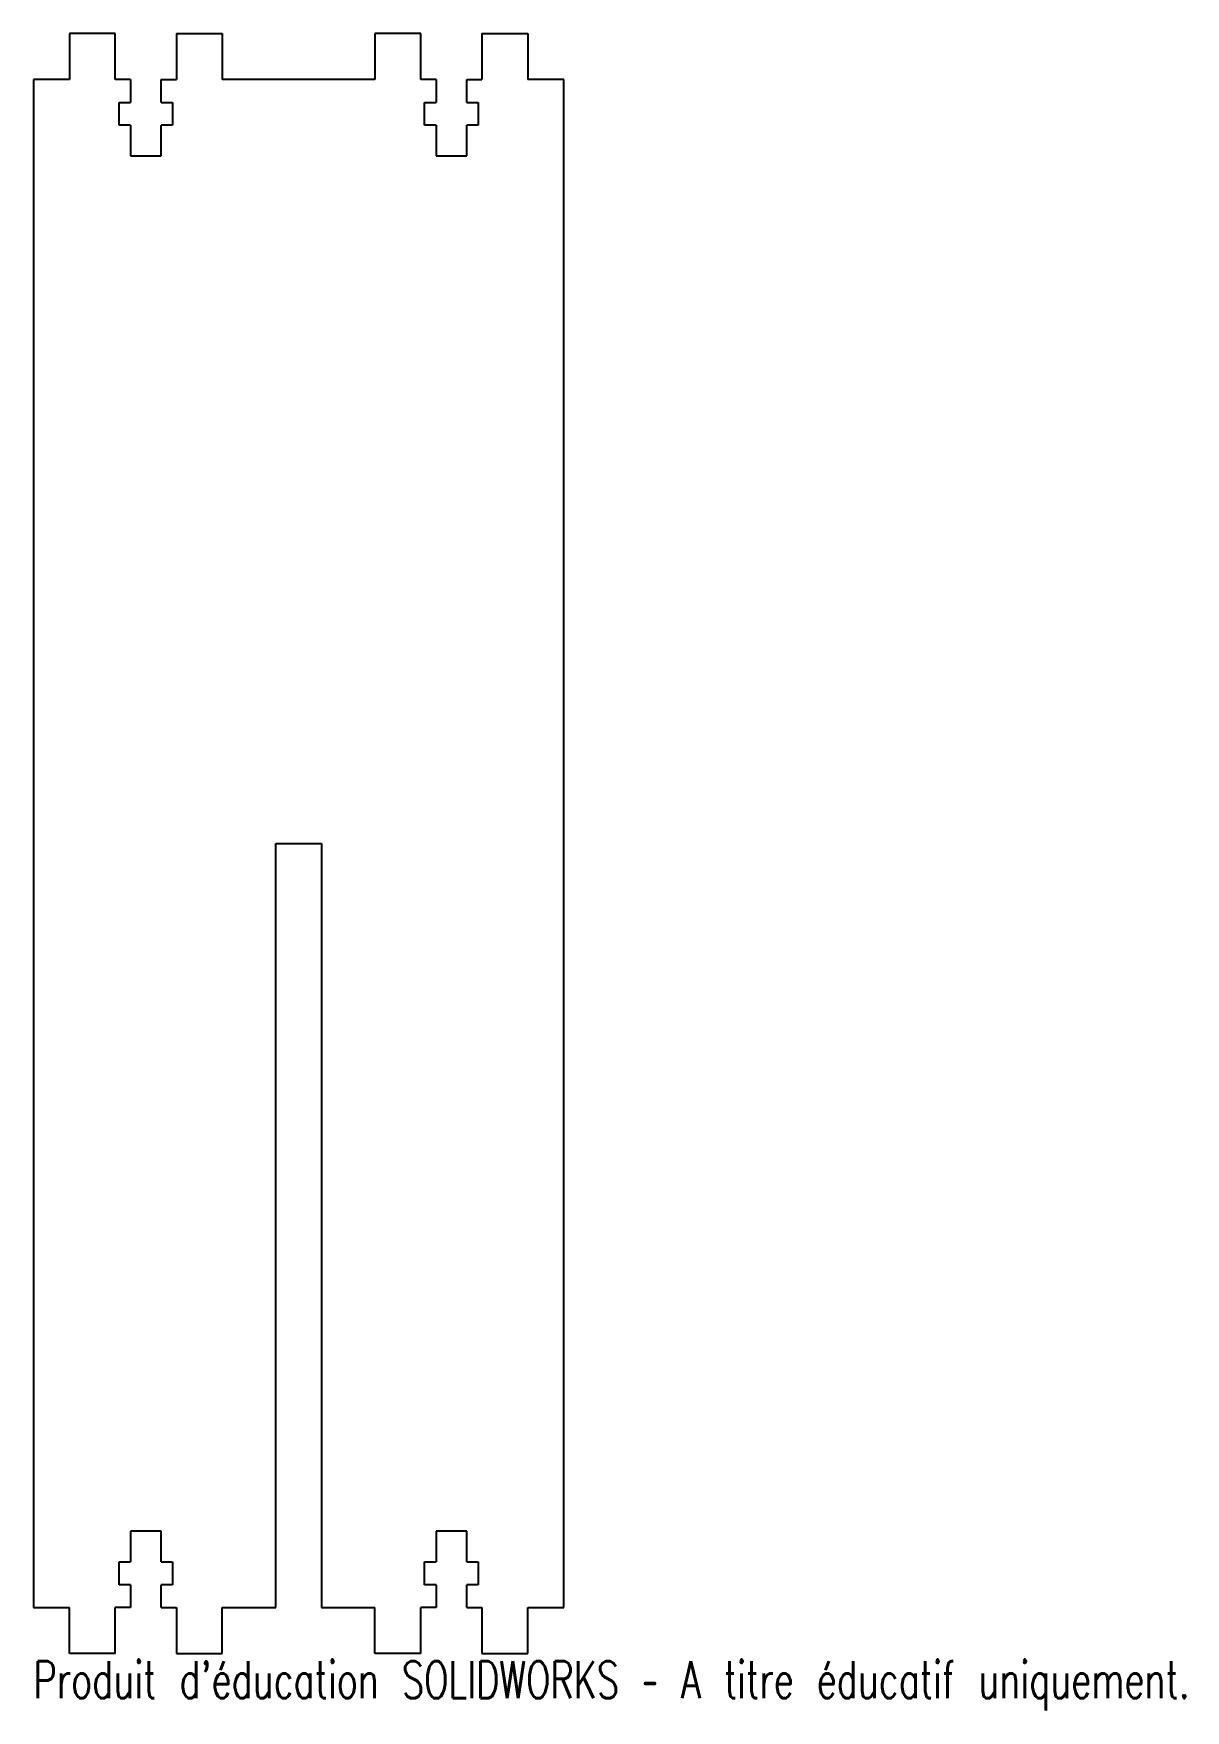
# Model space of a CAD drawing. Header units: millimetres. Extents: x -45 to 105, y -174 to 45.
import ezdxf

# ---------------------------------------------------------------- set-up
doc = ezdxf.new("R2010")
doc.units = ezdxf.units.MM
doc.styles.add('SLDTEXTSTYLE0', font='TXT', dxfattribs={"width": 0.7, "bigfont": 'bigfont'})

msp = doc.modelspace()

# ---------------------------------------------------------------- linework, layer by layer
at = {"color": 7, "linetype": 'Continuous', "lineweight": 25}
for p, q in [((-34.64, 45.05), (-40.64, 45.05)), ((-40.64, 45.05), (-40.64, 39.05)), ((-34.64, 39.05), (-34.64, 45.05)), ((-26.64, 45.05), (-20.64, 45.05)), ((-26.64, 45.05), (-26.64, 39.05)), ((-20.64, 45.05), (-20.64, 39.05)), ((5.36, 45.05), (-0.64, 45.05)), ((-0.64, 45.05), (-0.64, 39.05)), ((5.36, 39.05), (5.36, 45.05)), ((13.36, 45.05), (19.36, 45.05)), ((13.36, 45.05), (13.36, 39.05)), ((19.36, 45.05), (19.36, 39.05)), ((-40.64, 39.05), (-45.34, 39.05)), ((-45.34, 39.05), (-45.34, -160.95)), ((-32.64, 39.05), (-34.64, 39.05)), ((-32.64, 39.05), (-32.64, 36.05)), ((-28.64, 39.05), (-26.64, 39.05)), ((-28.64, 36.05), (-28.64, 39.05)), ((-0.64, 39.05), (-20.64, 39.05)), ((7.36, 39.05), (5.36, 39.05)), ((7.36, 39.05), (7.36, 36.05)), ((11.36, 39.05), (13.36, 39.05)), ((11.36, 36.05), (11.36, 39.05)), ((24.06, 39.05), (19.36, 39.05)), ((24.06, -160.95), (24.06, 39.05)), ((-34.14, 33.05), (-34.14, 36.05)), ((-34.14, 36.05), (-32.64, 36.05)), ((-28.64, 36.05), (-27.14, 36.05)), ((-27.14, 36.05), (-27.14, 33.05)), ((5.86, 33.05), (5.86, 36.05)), ((5.86, 36.05), (7.36, 36.05)), ((11.36, 36.05), (12.86, 36.05)), ((12.86, 36.05), (12.86, 33.05)), ((-32.64, 33.05), (-34.14, 33.05)), ((-32.64, 33.05), (-32.64, 29.05)), ((-27.14, 33.05), (-28.64, 33.05)), ((-28.64, 29.05), (-28.64, 33.05)), ((7.36, 33.05), (5.86, 33.05)), ((7.36, 33.05), (7.36, 29.05)), ((12.86, 33.05), (11.36, 33.05)), ((11.36, 29.05), (11.36, 33.05)), ((-32.64, 29.05), (-28.64, 29.05)), ((7.36, 29.05), (11.36, 29.05)), ((-13.64, -60.95), (-7.64, -60.95)), ((-13.64, -160.95), (-13.64, -60.95)), ((-7.64, -60.95), (-7.64, -160.95)), ((-32.64, -150.95), (-32.64, -154.95)), ((-28.64, -150.95), (-32.64, -150.95)), ((-28.64, -154.95), (-28.64, -150.95)), ((7.36, -150.95), (7.36, -154.95)), ((11.36, -150.95), (7.36, -150.95)), ((11.36, -154.95), (11.36, -150.95)), ((-34.14, -157.95), (-34.14, -154.95)), ((-34.14, -154.95), (-32.64, -154.95)), ((-28.64, -154.95), (-27.14, -154.95)), ((-27.14, -154.95), (-27.14, -157.95)), ((5.86, -157.95), (5.86, -154.95)), ((5.86, -154.95), (7.36, -154.95)), ((11.36, -154.95), (12.86, -154.95)), ((12.86, -154.95), (12.86, -157.95)), ((-32.64, -157.95), (-34.14, -157.95)), ((-32.64, -157.95), (-32.64, -160.95)), ((-27.14, -157.95), (-28.64, -157.95)), ((-28.64, -160.95), (-28.64, -157.95)), ((7.36, -157.95), (5.86, -157.95)), ((7.36, -157.95), (7.36, -160.95)), ((12.86, -157.95), (11.36, -157.95)), ((11.36, -160.95), (11.36, -157.95)), ((-45.34, -160.95), (-40.64, -160.95)), ((-40.64, -166.95), (-40.64, -160.95)), ((-34.64, -166.95), (-34.64, -160.95)), ((-32.64, -160.95), (-34.64, -160.95)), ((-28.64, -160.95), (-26.64, -160.95)), ((-26.64, -160.95), (-26.64, -166.95)), ((-20.64, -166.95), (-20.64, -160.95)), ((-20.64, -160.95), (-13.64, -160.95)), ((-7.64, -160.95), (-0.64, -160.95)), ((-0.64, -166.95), (-0.64, -160.95)), ((5.36, -166.95), (5.36, -160.95)), ((7.36, -160.95), (5.36, -160.95)), ((11.36, -160.95), (13.36, -160.95)), ((13.36, -160.95), (13.36, -166.95)), ((19.36, -166.95), (19.36, -160.95)), ((19.36, -160.95), (24.06, -160.95)), ((-34.64, -166.95), (-40.64, -166.95)), ((-26.64, -166.95), (-20.64, -166.95)), ((5.36, -166.95), (-0.64, -166.95)), ((13.36, -166.95), (19.36, -166.95))]:
    msp.add_line(p, q, dxfattribs=at)

# ---------------------------------------------------------------- texts
at = {"color": 7, "linetype": 'Continuous', "insert": (-45.34, -167.97), "char_height": 4.8336, "attachment_point": 1, "style": 'SLDTEXTSTYLE0'}
msp.add_mtext("Produit d'éducation SOLIDWORKS – A titre éducatif uniquement.", dxfattribs=at)

doc.saveas('drawing.dxf')
